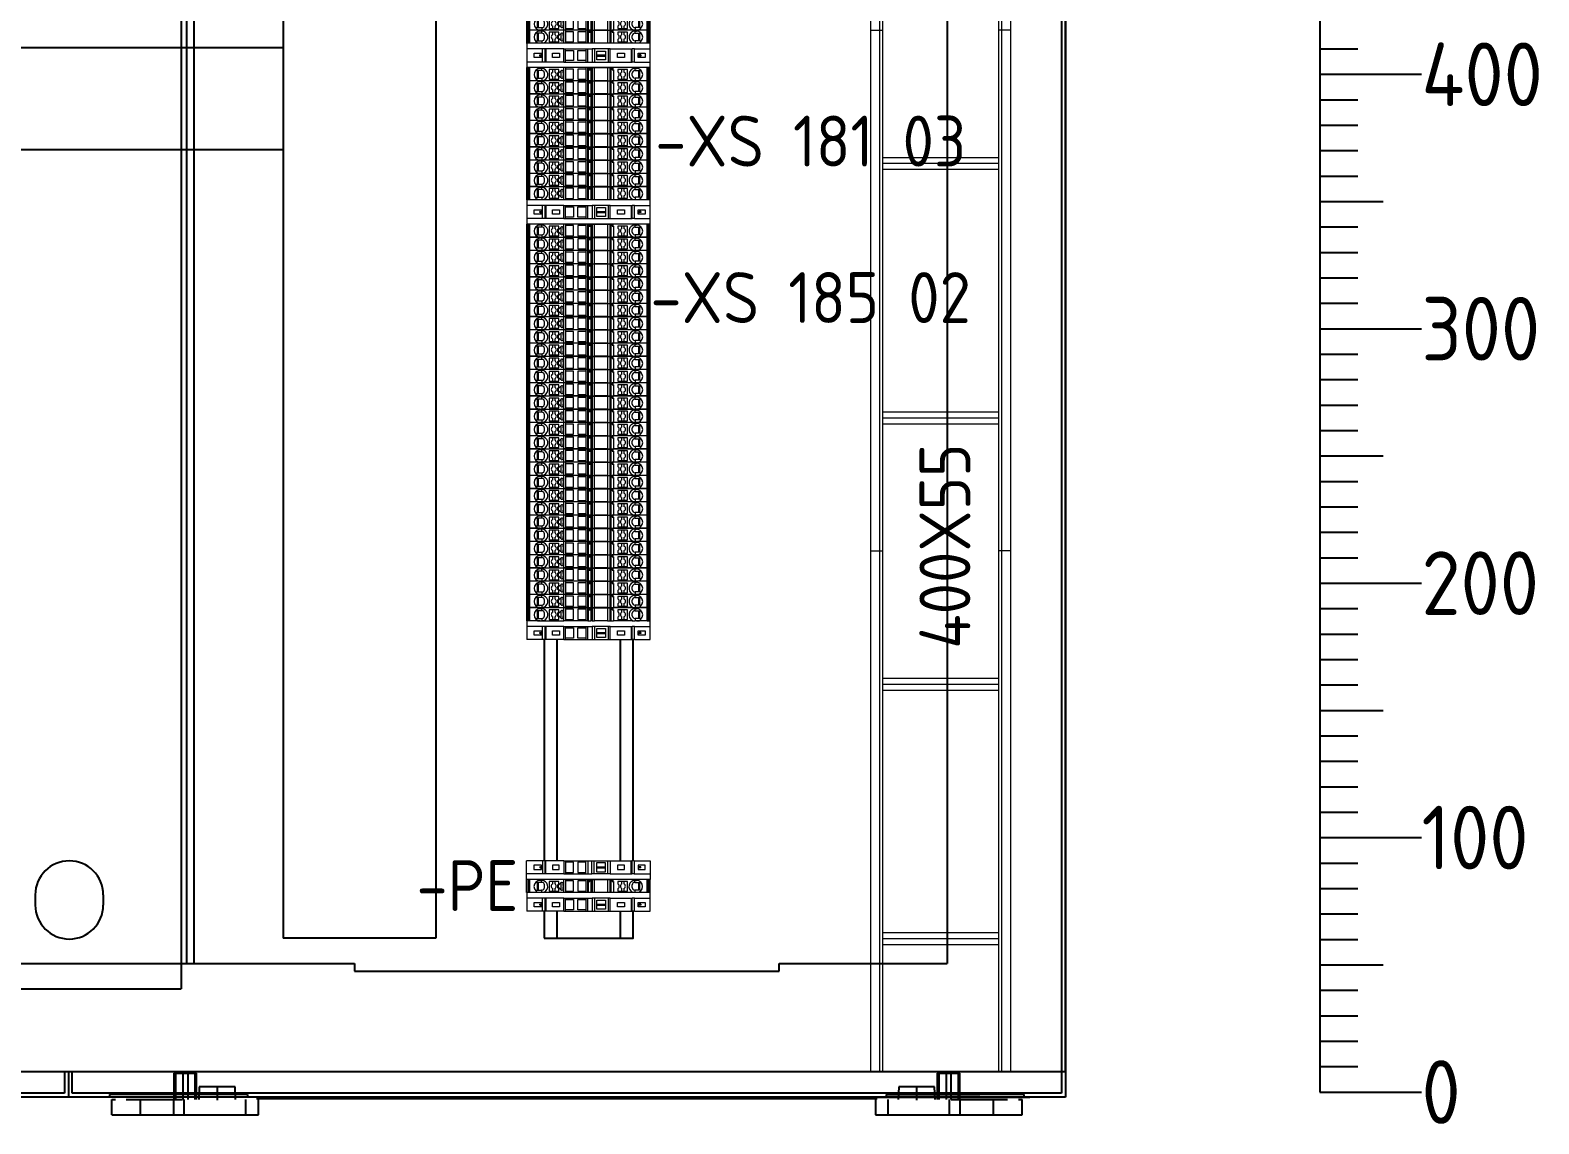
# Model space of a CAD drawing. Header units: millimetres. Extents: x 37984 to 70752, y 14140 to 37584.
# Drawn here: x 45821 to 46414, y 26756 to 27186 of the extents above; entities that cross this region are included whole.
import ezdxf
from ezdxf.enums import TextEntityAlignment as Align

# ---------------------------------------------------------------- set-up
doc = ezdxf.new("R2010")
doc.units = ezdxf.units.MM
doc.set_wipeout_variables(frame=1)
doc.layers.add('! NO PLOT !', color=7, linetype='Continuous', true_color=0xff75dd, plot=False)
doc.layers.add('000-PI-Oprema', color=30, linetype='Continuous', lineweight=5)
doc.layers.add('SI-ORMAR-Oprema', color=30, linetype='Continuous', lineweight=5)
for name, color, linetype in [('000-PI-ORMAR', 2, 'Continuous'), ('000-PI_TEXT', 7, 'Continuous'), ('002-PI-Kabelska kanalica', 150, 'Continuous'), ('004-PI-DIN Šina', 3, 'Continuous')]:
    doc.layers.add(name, color=color, linetype=linetype)
doc.styles.add('PI0', font='isocpeur.ttf', dxfattribs={"width": 0.9})

# ---------------------------------------------------------------- blocks, each defined once
blk = doc.blocks.new('*U1077')
at = {"layer": '002-PI-Kabelska kanalica'}
for p, q in [((-20, 1510), (40, 1510)), ((-20, -100), (-20, 1510)), ((40, -100), (40, 1510))]:
    blk.add_line(p, q, dxfattribs=at)
blk = doc.blocks.new('*U1076')
at = {"layer": '004-PI-DIN Šina'}
blk.add_lwpolyline([(1610, -17.5), (1610, 17.5), (0, 17.5), (0, -17.5)], close=True, dxfattribs=at)
for points in [[(0, 12.5), (1610, 12.5)], [(0, -12.5), (1610, -12.5)]]:
    blk.add_lwpolyline(points, dxfattribs=at)
blk = doc.blocks.new('*U744')
at = {"layer": '002-PI-Kabelska kanalica'}
for p, q in [((-20, 470), (20, 470)), ((-20, -100), (-20, 470)), ((20, -100), (20, 470)), ((-20, -100), (20, -100))]:
    blk.add_line(p, q, dxfattribs=at)
blk = doc.blocks.new('*U748')
at = {"layer": '000-PI-Oprema', "ltscale": 0.25}
for p, q in [((-5, 313.2), (-5, 517.87)), ((-1.5, 313.2), (-1.5, 517.87)), ((-0.33, 313.2), (-0.33, 517.87)), ((45.33, 313.2), (45.33, 517.87)), ((46.5, 313.2), (46.5, 517.87)), ((50, 313.2), (50, 517.87)), ((-5, 313.2), (-0.33, 313.2)), ((-5, 313.2), (-0.33, 313.2)), ((-5, 108.53), (-5, 313.2)), ((-1.5, 313.2), (-1.5, 313.2)), ((-1.5, 108.53), (-1.5, 313.2)), ((-0.33, 108.53), (-0.33, 313.2)), ((50, 313.2), (45.33, 313.2)), ((50, 313.2), (45.33, 313.2)), ((45.33, 108.53), (45.33, 313.2)), ((46.5, 108.53), (46.5, 313.2)), ((50, 108.53), (50, 313.2)), ((-0.33, 263.2), (45.33, 263.2)), ((-0.33, 260.87), (45.33, 260.87)), ((-0.33, 163.2), (45.33, 163.2)), ((-0.33, 160.87), (45.33, 160.87)), ((-5, 108.53), (-0.33, 108.53)), ((-5, 108.53), (-0.33, 108.53)), ((-5, -96.14), (-5, 108.53)), ((-1.5, 108.53), (-1.5, 108.53)), ((-1.5, -96.14), (-1.5, 108.53)), ((-0.33, -96.14), (-0.33, 108.53)), ((50, 108.53), (45.33, 108.53)), ((50, 108.53), (45.33, 108.53)), ((45.33, -96.14), (45.33, 108.53)), ((46.5, -96.14), (46.5, 108.53)), ((50, -96.14), (50, 108.53)), ((-0.33, 58.53), (45.33, 58.53)), ((-0.33, 56.2), (45.33, 56.2)), ((-0.33, -41.47), (45.33, -41.47)), ((-0.33, -43.8), (45.33, -43.8)), ((-5, -96.14), (-0.33, -96.14)), ((-1.5, -96.14), (-1.5, -96.14)), ((50, -96.14), (45.33, -96.14))]:
    blk.add_line(p, q, dxfattribs=at)
for points in [[(-0.33, 258.53), (45.33, 258.53)], [(-0.33, 158.53), (45.33, 158.53)], [(-0.33, 53.86), (45.33, 53.86)], [(-0.33, -46.14), (45.33, -46.14)]]:
    blk.add_lwpolyline(points, dxfattribs=at)
blk = doc.blocks.new('spojnica')
at = {"layer": '! NO PLOT !', "transparency": 33554687}
for p, q in [((44856.49, 28811.5), (44856.49, 26919.4)), ((44861.49, 28809.4), (44861.49, 26919.4)), ((44799.13, 26946.4), (44799.13, 26942.4)), ((44825.86, 26946.4), (44825.86, 26942.4))]:
    blk.add_line(p, q, dxfattribs=at)
for centre, start, end in [((44812.49, 26946.4), 0, 180), ((44812.49, 26942.4), 180, 0)]:
    blk.add_arc(centre, 13.36, start, end, dxfattribs=at)
at = {"layer": '000-PI-ORMAR', "transparency": 33554687}
for p, q in [((44763.49, 26919.4), (44861.49, 26919.4)), ((44856.49, 26919.4), (44856.49, 26909.4)), ((44768.49, 26909.4), (44856.49, 26909.4))]:
    blk.add_line(p, q, dxfattribs=at)
at = {"layer": '000-PI-ORMAR', "ltscale": 0.25, "transparency": 33554687}
blk.add_line((44861.98, 26919.4), (44861.98, 26919.4), dxfattribs=at)
blk = doc.blocks.new('montažnaa')
at = {"layer": '! NO PLOT !'}
blk.add_line((46568.64, 28809.4), (46568.64, 26919.4), dxfattribs=at)
at = {"layer": '000-PI-ORMAR'}
for p in [(46867.64, 28809.4), (46864.64, 26919.4)]:
    blk.add_line(p, (46867.64, 26919.4), dxfattribs=at)
at = {"layer": '000-PI-ORMAR', "ltscale": 0.25}
for p, q in [((46568.64, 26919.4), (46634.64, 26919.4)), ((46571.64, 26919.4), (46571.64, 26919.4)), ((46634.64, 26919.4), (46634.64, 26916.4)), ((46801.64, 26916.4), (46801.64, 26919.4)), ((46801.64, 26919.4), (46864.64, 26919.4)), ((46864.64, 26919.4), (46864.64, 26919.4)), ((46634.64, 26916.4), (46801.64, 26916.4))]:
    blk.add_line(p, q, dxfattribs=at)
blk = doc.blocks.new('*U457')
blk.add_wipeout([(47227.3, 37326.63), (47227.3, 37321.48), (47275.9, 37321.48), (47275.9, 37326.63)])
at = {"layer": '000-PI-Oprema'}
for p, q in [((47227.3, 37321.48), (47227.3, 37326.63)), ((47227.85, 37326.63), (47227.3, 37326.63)), ((47228.39, 37326.63), (47227.85, 37326.63)), ((47227.85, 37321.48), (47227.85, 37326.63)), ((47228.39, 37321.48), (47228.39, 37326.63)), ((47228.56, 37326.63), (47228.39, 37326.63)), ((47228.56, 37321.48), (47228.56, 37326.63)), ((47241.88, 37326.63), (47228.56, 37326.63)), ((47231, 37325.48), (47230.9, 37325.58)), ((47230.9, 37322.19), (47231.2, 37322.48)), ((47231.45, 37325.48), (47231, 37325.48)), ((47231.2, 37322.48), (47231.45, 37322.48)), ((47231.45, 37325.48), (47231.45, 37322.48)), ((47231.6, 37325.48), (47231.45, 37325.48)), ((47231.45, 37322.48), (47231.6, 37322.48)), ((47231.6, 37322.48), (47231.6, 37325.48)), ((47231.85, 37325.48), (47231.6, 37325.48)), ((47231.6, 37322.48), (47231.85, 37322.48)), ((47231.6, 37321.7), (47231.6, 37321.48)), ((47231.85, 37325.48), (47231.85, 37322.48)), ((47233.2, 37325.48), (47231.85, 37325.48)), ((47231.85, 37322.48), (47233.2, 37322.48)), ((47233.2, 37326.28), (47232.6, 37326.28)), ((47233.2, 37325.48), (47233.2, 37326.28)), ((47233.3, 37325.48), (47233.2, 37325.48)), ((47233.3, 37322.48), (47233.2, 37322.48)), ((47233.2, 37322.48), (47233.2, 37321.48)), ((47234.2, 37321.48), (47234.2, 37321.7)), ((47237.55, 37325.88), (47236.15, 37325.88)), ((47236.15, 37325.88), (47236.15, 37322.08)), ((47236.15, 37322.08), (47237.55, 37322.08)), ((47238.35, 37325.88), (47237.55, 37325.88)), ((47237.55, 37324.9), (47237.55, 37325.88)), ((47237.55, 37322.08), (47237.55, 37323.07)), ((47237.55, 37322.08), (47238.35, 37322.08)), ((47239.95, 37325.88), (47238.35, 37325.88)), ((47238.35, 37325.88), (47238.35, 37324.9)), ((47238.35, 37323.07), (47238.35, 37322.08)), ((47238.35, 37322.08), (47239.95, 37322.08)), ((47239.55, 37324.58), (47239.95, 37324.98)), ((47239.55, 37323.38), (47239.55, 37324.58)), ((47239.95, 37322.98), (47239.55, 37323.38)), ((47239.95, 37324.98), (47239.95, 37325.88)), ((47239.95, 37322.08), (47239.95, 37322.98)), ((47240.78, 37325.37), (47240.78, 37322.6)), ((47241.88, 37321.48), (47241.88, 37326.63)), ((47242.6, 37326.63), (47241.88, 37326.63)), ((47242.6, 37326.63), (47242.6, 37326.06)), ((47250.6, 37326.63), (47242.6, 37326.63)), ((47242.6, 37326.06), (47242.6, 37322.06)), ((47245.75, 37326.06), (47242.6, 37326.06)), ((47242.6, 37322.06), (47245.75, 37322.06)), ((47242.6, 37322.06), (47242.6, 37321.48)), ((47245.75, 37322.06), (47245.75, 37326.06)), ((47247.45, 37326.06), (47247.45, 37322.06)), ((47250.6, 37326.06), (47247.45, 37326.06)), ((47247.45, 37322.06), (47250.6, 37322.06)), ((47250.6, 37326.63), (47250.6, 37326.06)), ((47251.32, 37326.63), (47250.6, 37326.63)), ((47250.6, 37326.06), (47250.6, 37322.06)), ((47250.6, 37322.06), (47250.6, 37321.48)), ((47251.32, 37326.63), (47251.75, 37326.63)), ((47251.32, 37321.48), (47251.32, 37326.63)), ((47251.65, 37321.48), (47251.65, 37325.83)), ((47251.65, 37325.83), (47251.75, 37325.83)), ((47251.75, 37325.83), (47251.75, 37326.63)), ((47252.21, 37326.63), (47251.75, 37326.63)), ((47251.75, 37325.83), (47252.21, 37325.83)), ((47252.21, 37326.63), (47252.56, 37326.63)), ((47252.21, 37325.83), (47252.21, 37326.63)), ((47253.07, 37326.63), (47252.56, 37326.63)), ((47252.56, 37326.63), (47252.56, 37321.48)), ((47253.07, 37326.63), (47253.07, 37321.48)), ((47253.07, 37326.63), (47253.98, 37326.63)), ((47253.98, 37321.48), (47253.98, 37326.63)), ((47253.98, 37326.63), (47259.12, 37326.63)), ((47259.12, 37326.63), (47259.12, 37321.48)), ((47259.12, 37326.63), (47260.03, 37326.63)), ((47260.03, 37326.63), (47260.03, 37321.48)), ((47260.03, 37326.63), (47260.54, 37326.63)), ((47260.54, 37321.48), (47260.54, 37326.63)), ((47260.54, 37326.63), (47260.89, 37326.63)), ((47260.89, 37325.83), (47260.89, 37326.63)), ((47261.35, 37326.63), (47260.89, 37326.63)), ((47260.89, 37325.83), (47261.35, 37325.83)), ((47261.35, 37325.83), (47261.35, 37326.63)), ((47274.65, 37326.63), (47261.35, 37326.63)), ((47261.35, 37325.83), (47261.45, 37325.83)), ((47261.45, 37325.83), (47261.45, 37321.48)), ((47264.75, 37325.88), (47263.15, 37325.88)), ((47263.15, 37325.88), (47263.15, 37324.98)), ((47263.15, 37324.98), (47263.55, 37324.58)), ((47263.55, 37323.38), (47263.15, 37322.98)), ((47263.15, 37322.98), (47263.15, 37322.08)), ((47263.15, 37322.08), (47264.75, 37322.08)), ((47263.55, 37324.58), (47263.55, 37323.38)), ((47264.75, 37324.9), (47264.75, 37325.88)), ((47265.55, 37325.88), (47264.75, 37325.88)), ((47264.75, 37322.08), (47264.75, 37323.07)), ((47264.75, 37322.08), (47265.55, 37322.08)), ((47265.55, 37325.88), (47265.55, 37324.9)), ((47266.95, 37325.88), (47265.55, 37325.88)), ((47265.55, 37323.07), (47265.55, 37322.08)), ((47265.55, 37322.08), (47266.95, 37322.08)), ((47266.95, 37322.08), (47266.95, 37325.88)), ((47268.8, 37323.48), (47268.8, 37324.48)), ((47268.9, 37321.48), (47268.9, 37321.7)), ((47269.8, 37325.48), (47269.9, 37325.48)), ((47269.8, 37322.48), (47269.9, 37322.48)), ((47269.9, 37326.28), (47270.5, 37326.28)), ((47269.9, 37325.48), (47269.9, 37326.28)), ((47269.9, 37325.48), (47271.25, 37325.48)), ((47271.25, 37322.48), (47269.9, 37322.48)), ((47269.9, 37322.48), (47269.9, 37321.48)), ((47271.25, 37325.48), (47271.25, 37322.48)), ((47271.25, 37325.48), (47271.5, 37325.48)), ((47271.5, 37322.48), (47271.25, 37322.48)), ((47271.5, 37322.48), (47271.5, 37325.48)), ((47271.5, 37325.48), (47271.65, 37325.48)), ((47271.65, 37322.48), (47271.5, 37322.48)), ((47271.5, 37321.7), (47271.5, 37321.48)), ((47271.65, 37325.48), (47271.65, 37322.48)), ((47271.65, 37325.48), (47272.1, 37325.48)), ((47271.9, 37322.48), (47271.65, 37322.48)), ((47272.2, 37322.19), (47271.9, 37322.48)), ((47272.1, 37325.48), (47272.2, 37325.58)), ((47274.65, 37321.48), (47274.65, 37326.63)), ((47274.65, 37326.63), (47274.82, 37326.63)), ((47274.82, 37321.48), (47274.82, 37326.63)), ((47274.82, 37326.63), (47275.35, 37326.63)), ((47275.35, 37321.48), (47275.35, 37326.63)), ((47275.35, 37326.63), (47275.9, 37326.63)), ((47275.9, 37321.48), (47275.9, 37326.63)), ((47227.85, 37321.48), (47227.3, 37321.48)), ((47228.39, 37321.48), (47227.85, 37321.48)), ((47228.56, 37321.48), (47228.39, 37321.48)), ((47231.6, 37321.48), (47228.56, 37321.48)), ((47232.6, 37321.48), (47231.6, 37321.48)), ((47232.6, 37321.48), (47233.2, 37321.48)), ((47234.2, 37321.48), (47233.2, 37321.48)), ((47234.2, 37321.48), (47241.88, 37321.48)), ((47242.6, 37321.48), (47241.88, 37321.48)), ((47250.6, 37321.48), (47242.6, 37321.48)), ((47251.32, 37321.48), (47250.6, 37321.48)), ((47251.32, 37321.48), (47251.65, 37321.48)), ((47251.65, 37321.48), (47252.56, 37321.48)), ((47253.07, 37321.48), (47252.56, 37321.48)), ((47253.07, 37321.48), (47253.98, 37321.48)), ((47259.12, 37321.48), (47253.98, 37321.48)), ((47259.12, 37321.48), (47260.03, 37321.48)), ((47260.03, 37321.48), (47260.54, 37321.48)), ((47260.54, 37321.48), (47261.45, 37321.48)), ((47268.9, 37321.48), (47261.45, 37321.48)), ((47268.9, 37321.48), (47269.9, 37321.48)), ((47270.5, 37321.48), (47269.9, 37321.48)), ((47271.5, 37321.48), (47270.5, 37321.48)), ((47274.65, 37321.48), (47271.5, 37321.48)), ((47274.65, 37321.48), (47274.82, 37321.48)), ((47274.82, 37321.48), (47275.35, 37321.48)), ((47275.35, 37321.48), (47275.9, 37321.48))]:
    blk.add_line(p, q, dxfattribs=at)
for centre, radius, start, end in [((47232.6, 37323.88), 2.4, 135, 225), ((47232.6, 37323.88), 2.4, 90, 135), ((47232.6, 37323.88), 2.4, 225, 245.37568), ((47232.6, 37323.88), 2.4, 245.37568, 270), ((47233.2, 37323.88), 2.4, 294.62432, 90), ((47233.2, 37323.88), 2.4, 270, 294.62432), ((47233.3, 37324.48), 1, 0, 90), ((47233.3, 37323.48), 1, 270, 360), ((47237.95, 37323.98), 1, 113.57818, 246.42182), ((47237.95, 37323.98), 1, 293.57818, 66.42182), ((47241.15, 37325.03), 0.5, 5.44059, 134.99975), ((47241.15, 37322.93), 0.5, 225, 354.55967), ((47265.15, 37323.98), 1, 113.57818, 246.42182), ((47265.15, 37323.98), 1, 293.57818, 66.42182), ((47269.9, 37323.88), 2.4, 90, 245.37568), ((47269.8, 37324.48), 1, 90, 180), ((47269.8, 37323.48), 1, 180, 270), ((47269.9, 37323.88), 2.4, 245.37568, 270), ((47270.5, 37323.88), 2.4, 45, 90), ((47270.5, 37323.88), 2.4, 270, 294.62432), ((47270.5, 37323.88), 2.4, 294.62432, 315), ((47270.5, 37323.88), 2.4, 315, 45)]:
    blk.add_arc(centre, radius, start, end, dxfattribs=at)
for points in [[(47234.3, 37323.48), (47234.3, 37323.61), (47234.3, 37323.74), (47234.3, 37323.87), (47234.3, 37324.01), (47234.3, 37324.14), (47234.3, 37324.26), (47234.3, 37324.38), (47234.3, 37324.48)], [(47240.78, 37325.37), (47240.55, 37325.14), (47240.32, 37324.91), (47240.09, 37324.68), (47239.85, 37324.44)], [(47239.85, 37323.53), (47239.85, 37323.76), (47239.85, 37323.98), (47239.85, 37324.21), (47239.85, 37324.44)], [(47240.78, 37322.6), (47240.55, 37322.83), (47240.32, 37323.05), (47240.09, 37323.29), (47239.85, 37323.53)], [(47240.8, 37325.39), (47240.79, 37325.38), (47240.78, 37325.37)], [(47240.8, 37322.58), (47240.79, 37322.59), (47240.78, 37322.6)], [(47241.75, 37323.98), (47241.73, 37324.26), (47241.7, 37324.53), (47241.67, 37324.81), (47241.65, 37325.08)], [(47241.65, 37322.89), (47241.67, 37323.16), (47241.7, 37323.44), (47241.73, 37323.71), (47241.75, 37323.98)]]:
    blk.add_spline(points, degree=3, dxfattribs=at)
blk = doc.blocks.new('*U1068')
at = {"layer": '000-PI-Oprema'}
blk.add_blockref('*U457', (-47251.6, -37324.06), dxfattribs=at)
blk = doc.blocks.new('*U1069')
at = {"layer": '000-PI-Oprema', "color": 0, "linetype": 'ByBlock', "lineweight": -2, "transparency": 16777216}
blk.add_blockref('*U1068', (0, 0), dxfattribs=at)
blk.add_blockref('*U1068', (0, -5.2), dxfattribs=at)
blk.add_blockref('*U1068', (0, -10.4), dxfattribs=at)
blk.add_blockref('*U1068', (0, -15.6), dxfattribs=at)
blk.add_blockref('*U1068', (0, -20.8), dxfattribs=at)
blk.add_blockref('*U1068', (0, -26), dxfattribs=at)
blk.add_blockref('*U1068', (0, -31.2), dxfattribs=at)
blk = doc.blocks.new('*U1070')
at = {"layer": '000-PI-Oprema'}
blk.add_blockref('*U457', (-47251.6, -37324.06), dxfattribs=at)
blk = doc.blocks.new('*U1071')
at = {"layer": '000-PI-Oprema', "color": 0, "linetype": 'ByBlock', "lineweight": -2, "transparency": 16777216}
blk.add_blockref('*U1070', (0, 0), dxfattribs=at)
blk.add_blockref('*U1070', (0, -5.2), dxfattribs=at)
blk.add_blockref('*U1070', (0, -10.4), dxfattribs=at)
blk.add_blockref('*U1070', (0, -15.6), dxfattribs=at)
blk.add_blockref('*U1070', (0, -20.8), dxfattribs=at)
blk.add_blockref('*U1070', (0, -26), dxfattribs=at)
blk.add_blockref('*U1070', (0, -31.2), dxfattribs=at)
blk.add_blockref('*U1070', (0, -36.4), dxfattribs=at)
blk.add_blockref('*U1070', (0, -41.6), dxfattribs=at)
blk.add_blockref('*U1070', (0, -46.8), dxfattribs=at)
blk = doc.blocks.new('*U403')
blk.add_wipeout([(-24.3, 2.2), (24.3, 2.2), (24.3, -7.35), (-24.3, -7.35)])
at = {"layer": 'SI-ORMAR-Oprema'}
for p, q in [((-24.3, 2.2), (-24.3, -7.35)), ((24.3, 2.2), (-24.3, 2.2)), ((-18.03, 0), (-24.3, 0)), ((24.3, -7.35), (24.3, 2.2)), ((-18.03, -5.15), (-24.3, -5.15)), ((-21.4, -3.42), (-21.4, -1.72)), ((-21.4, -1.72), (-18.5, -1.72)), ((-18.5, -3.42), (-21.4, -3.42)), ((-19.01, -2.38), (-19.15, -2.38)), ((-19.15, -2.78), (-19.15, -2.38)), ((-19.01, -2.78), (-19.15, -2.78)), ((-19.01, -2.38), (-19.01, -2.78)), ((-19.01, -2.38), (-18.5, -2.38)), ((-19.01, -2.78), (-18.5, -2.78)), ((-18.5, -1.72), (-18.5, -2.38)), ((-18.5, -2.38), (-18.5, -2.78)), ((-18.5, -2.78), (-18.5, -3.42)), ((-18.03, -5.15), (-18.03, 0)), ((-17.1, 0), (-18.03, 0)), ((-17.1, -5.15), (-18.03, -5.15)), ((-17.1, -5.15), (-17.1, 0)), ((-17, 0), (-17.1, 0)), ((-17, -5.15), (-17.1, -5.15)), ((-17, 0), (-17, -5.15)), ((-16.74, 0), (-17, 0)), ((-16.74, -5.15), (-17, -5.15)), ((-16.74, 0), (-16.74, -5.15)), ((-9.72, 0), (-16.74, 0)), ((-9.72, -5.15), (-16.74, -5.15)), ((-14.15, -1.72), (-11.45, -1.72)), ((-14.15, -3.42), (-14.15, -1.72)), ((-11.45, -3.42), (-14.15, -3.42)), ((-11.45, -1.72), (-11.45, -3.42)), ((-9.72, 0), (-9, 0)), ((-9.72, -5.15), (-9.72, 0)), ((-9.72, -5.15), (-9, -5.15)), ((-9, -0.57), (-9, 0)), ((-9, 0), (-1, 0)), ((-9, -4.57), (-9, -0.57)), ((-9, -0.57), (-5.85, -0.57)), ((-5.85, -4.57), (-9, -4.57)), ((-9, -5.15), (-9, -4.57)), ((-9, -5.15), (-1, -5.15)), ((-5.85, -0.57), (-5.85, -4.57)), ((-4.15, -0.57), (-1, -0.57)), ((-4.15, -4.57), (-4.15, -0.57)), ((-1, -4.57), (-4.15, -4.57)), ((-1, 0), (-1, -0.57)), ((-1, 0), (-0.28, 0)), ((-1, -0.57), (-1, -4.57)), ((-1, -4.57), (-1, -5.15)), ((-1, -5.15), (-0.28, -5.15)), ((-0.28, 0), (1.39, 0)), ((-0.28, -5.15), (-0.28, 0)), ((-0.28, -5.15), (1.39, -5.15)), ((2.32, 0), (1.39, 0)), ((1.39, 0), (1.39, -5.15)), ((1.39, -5.15), (2.32, -5.15)), ((7.69, 0), (2.32, 0)), ((2.32, 0), (2.32, -5.15)), ((2.32, -5.15), (7.69, -5.15)), ((3.22, -0.82), (6.67, -0.82)), ((3.22, -2.38), (3.22, -0.82)), ((3.22, -2.38), (6.67, -2.38)), ((3.22, -2.78), (3.22, -2.38)), ((3.22, -2.78), (6.67, -2.78)), ((3.22, -4.32), (3.22, -2.78)), ((6.67, -4.32), (3.22, -4.32)), ((6.67, -0.82), (6.67, -2.38)), ((6.67, -2.38), (6.67, -2.78)), ((6.67, -2.78), (6.67, -4.32)), ((7.69, 0), (7.69, -5.15)), ((8.51, 0), (7.69, 0)), ((7.69, -5.15), (8.51, -5.15)), ((8.51, -5.15), (8.51, 0)), ((8.51, 0), (16.74, 0)), ((8.51, -5.15), (16.74, -5.15)), ((11.45, -1.72), (14.15, -1.72)), ((11.45, -3.42), (11.45, -1.72)), ((14.15, -3.42), (11.45, -3.42)), ((14.15, -1.72), (14.15, -3.42)), ((16.74, 0), (16.74, -5.15)), ((16.74, 0), (17, 0)), ((16.74, -5.15), (17, -5.15)), ((17, -5.15), (17, 0)), ((17, 0), (17.1, 0)), ((17, -5.15), (17.1, -5.15)), ((18.03, 0), (17.1, 0)), ((17.1, -5.15), (17.1, 0)), ((18.03, -5.15), (17.1, -5.15)), ((18.03, 0), (24.3, 0)), ((18.03, -5.15), (18.03, 0)), ((18.03, -5.15), (24.3, -5.15)), ((19.55, -2.38), (19.55, -1.72)), ((19.55, -1.72), (22.25, -1.72)), ((19.55, -2.78), (19.55, -2.38)), ((19.55, -2.38), (19.89, -2.38)), ((19.55, -2.78), (19.89, -2.78)), ((19.55, -3.42), (19.55, -2.78)), ((22.25, -3.42), (19.55, -3.42)), ((19.89, -2.38), (19.89, -2.78)), ((20.59, -2.38), (19.89, -2.38)), ((20.59, -2.78), (19.89, -2.78)), ((20.59, -2.38), (20.59, -2.78)), ((22.25, -1.72), (22.25, -3.42)), ((24.3, -7.35), (-24.3, -7.35))]:
    blk.add_line(p, q, dxfattribs=at)
blk = doc.blocks.new('*U404')
blk.add_wipeout([(-24.3, 0), (24.3, 0), (24.3, -7.35), (-24.3, -7.35)])
at = {"layer": 'SI-ORMAR-Oprema'}
for p, q in [((24.3, 0), (-24.3, 0)), ((24.3, -7.35), (24.3, 0)), ((-24.3, 0), (-24.3, -7.35)), ((-18.03, -2.2), (-24.3, -2.2)), ((-21.4, -5.62), (-21.4, -3.92)), ((-21.4, -3.92), (-18.5, -3.92)), ((-18.5, -5.62), (-21.4, -5.62)), ((-19.01, -4.58), (-19.15, -4.58)), ((-19.15, -4.98), (-19.15, -4.58)), ((-19.01, -4.98), (-19.15, -4.98)), ((-19.01, -4.58), (-19.01, -4.98)), ((-19.01, -4.58), (-18.5, -4.58)), ((-19.01, -4.98), (-18.5, -4.98)), ((-18.5, -3.92), (-18.5, -4.58)), ((-18.5, -4.58), (-18.5, -4.98)), ((-18.5, -4.98), (-18.5, -5.62)), ((-18.03, -7.35), (-18.03, -2.2)), ((-17.1, -2.2), (-18.03, -2.2)), ((-17.1, -7.35), (-17.1, -2.2)), ((-17, -2.2), (-17.1, -2.2)), ((-17, -2.2), (-17, -7.35)), ((-16.74, -2.2), (-17, -2.2)), ((-16.74, -2.2), (-16.74, -7.35)), ((-9.72, -2.2), (-16.74, -2.2)), ((-14.15, -3.92), (-11.45, -3.92)), ((-14.15, -5.62), (-14.15, -3.92)), ((-11.45, -5.62), (-14.15, -5.62)), ((-11.45, -3.92), (-11.45, -5.62)), ((-9.72, -2.2), (-9, -2.2)), ((-9.72, -7.35), (-9.72, -2.2)), ((-9, -2.77), (-9, -2.2)), ((-9, -2.2), (-1, -2.2)), ((-9, -6.77), (-9, -2.77)), ((-9, -2.77), (-5.85, -2.77)), ((-5.85, -2.77), (-5.85, -6.77)), ((-4.15, -2.77), (-1, -2.77)), ((-4.15, -6.77), (-4.15, -2.77)), ((-1, -2.2), (-1, -2.77)), ((-1, -2.2), (-0.28, -2.2)), ((-1, -2.77), (-1, -6.77)), ((-0.28, -2.2), (1.39, -2.2)), ((-0.28, -7.35), (-0.28, -2.2)), ((2.32, -2.2), (1.39, -2.2)), ((1.39, -2.2), (1.39, -7.35)), ((7.69, -2.2), (2.32, -2.2)), ((2.32, -2.2), (2.32, -7.35)), ((3.22, -3.02), (6.67, -3.02)), ((3.22, -4.58), (3.22, -3.02)), ((3.22, -4.58), (6.67, -4.58)), ((3.22, -4.98), (3.22, -4.58)), ((3.22, -4.98), (6.67, -4.98)), ((3.22, -6.52), (3.22, -4.98)), ((6.67, -3.02), (6.67, -4.58)), ((6.67, -4.58), (6.67, -4.98)), ((6.67, -4.98), (6.67, -6.52)), ((7.69, -2.2), (7.69, -7.35)), ((8.51, -2.2), (7.69, -2.2)), ((8.51, -7.35), (8.51, -2.2)), ((8.51, -2.2), (16.74, -2.2)), ((11.45, -3.92), (14.15, -3.92)), ((11.45, -5.62), (11.45, -3.92)), ((14.15, -5.62), (11.45, -5.62)), ((14.15, -3.92), (14.15, -5.62)), ((16.74, -2.2), (16.74, -7.35)), ((16.74, -2.2), (17, -2.2)), ((17, -7.35), (17, -2.2)), ((17, -2.2), (17.1, -2.2)), ((18.03, -2.2), (17.1, -2.2)), ((17.1, -7.35), (17.1, -2.2)), ((18.03, -2.2), (24.3, -2.2)), ((18.03, -7.35), (18.03, -2.2)), ((19.55, -4.58), (19.55, -3.92)), ((19.55, -3.92), (22.25, -3.92)), ((19.55, -4.98), (19.55, -4.58)), ((19.55, -4.58), (19.89, -4.58)), ((19.55, -4.98), (19.89, -4.98)), ((19.55, -5.62), (19.55, -4.98)), ((22.25, -5.62), (19.55, -5.62)), ((19.89, -4.58), (19.89, -4.98)), ((20.59, -4.58), (19.89, -4.58)), ((20.59, -4.98), (19.89, -4.98)), ((20.59, -4.58), (20.59, -4.98)), ((22.25, -3.92), (22.25, -5.62)), ((-18.03, -7.35), (-24.3, -7.35)), ((-17.1, -7.35), (-18.03, -7.35)), ((-17, -7.35), (-17.1, -7.35)), ((-16.74, -7.35), (-17, -7.35)), ((-9.72, -7.35), (-16.74, -7.35)), ((-9.72, -7.35), (-9, -7.35)), ((-5.85, -6.77), (-9, -6.77)), ((-9, -7.35), (-9, -6.77)), ((-9, -7.35), (-1, -7.35)), ((-1, -6.77), (-4.15, -6.77)), ((-1, -6.77), (-1, -7.35)), ((-1, -7.35), (-0.28, -7.35)), ((-0.28, -7.35), (1.39, -7.35)), ((1.39, -7.35), (2.32, -7.35)), ((2.32, -7.35), (7.69, -7.35)), ((6.67, -6.52), (3.22, -6.52)), ((7.69, -7.35), (8.51, -7.35)), ((8.51, -7.35), (16.74, -7.35)), ((16.74, -7.35), (17, -7.35)), ((17, -7.35), (17.1, -7.35)), ((18.03, -7.35), (17.1, -7.35)), ((18.03, -7.35), (24.3, -7.35))]:
    blk.add_line(p, q, dxfattribs=at)
blk = doc.blocks.new('*U1075')
at = {"layer": '000-PI-Oprema'}
blk.add_blockref('*U457', (-47251.6, -37324.06), dxfattribs=at)
blk = doc.blocks.new('*U1074')
at = {"layer": '000-PI-Oprema', "color": 0, "linetype": 'ByBlock', "lineweight": -2, "transparency": 16777216}
blk.add_blockref('*U1075', (0, 0), dxfattribs=at)
blk.add_blockref('*U1075', (0, -5.2), dxfattribs=at)
blk.add_blockref('*U1075', (0, -10.4), dxfattribs=at)
blk.add_blockref('*U1075', (0, -15.6), dxfattribs=at)
blk.add_blockref('*U1075', (0, -20.8), dxfattribs=at)
blk.add_blockref('*U1075', (0, -26), dxfattribs=at)
blk.add_blockref('*U1075', (0, -31.2), dxfattribs=at)
blk.add_blockref('*U1075', (0, -36.4), dxfattribs=at)
blk.add_blockref('*U1075', (0, -41.6), dxfattribs=at)
blk.add_blockref('*U1075', (0, -46.8), dxfattribs=at)
blk.add_blockref('*U1075', (0, -52), dxfattribs=at)
blk.add_blockref('*U1075', (0, -57.2), dxfattribs=at)
blk.add_blockref('*U1075', (0, -62.4), dxfattribs=at)
blk.add_blockref('*U1075', (0, -67.6), dxfattribs=at)
blk.add_blockref('*U1075', (0, -72.8), dxfattribs=at)
blk.add_blockref('*U1075', (0, -78), dxfattribs=at)
blk.add_blockref('*U1075', (0, -83.2), dxfattribs=at)
blk.add_blockref('*U1075', (0, -88.4), dxfattribs=at)
blk.add_blockref('*U1075', (0, -93.6), dxfattribs=at)
blk.add_blockref('*U1075', (0, -98.8), dxfattribs=at)
blk.add_blockref('*U1075', (0, -104), dxfattribs=at)
blk.add_blockref('*U1075', (0, -109.2), dxfattribs=at)
blk.add_blockref('*U1075', (0, -114.4), dxfattribs=at)
blk.add_blockref('*U1075', (0, -119.6), dxfattribs=at)
blk.add_blockref('*U1075', (0, -124.8), dxfattribs=at)
blk.add_blockref('*U1075', (0, -130), dxfattribs=at)
blk.add_blockref('*U1075', (0, -135.2), dxfattribs=at)
blk.add_blockref('*U1075', (0, -140.4), dxfattribs=at)
blk.add_blockref('*U1075', (0, -145.6), dxfattribs=at)
blk.add_blockref('*U1075', (0, -150.8), dxfattribs=at)
blk = doc.blocks.new('skala_2300')
for p, q in [((0, 540), (0, 0)), ((0, 410), (15, 410)), ((0, 400), (40, 400)), ((0, 400), (40, 400)), ((0, 400), (40, 400)), ((0, 400), (40, 400)), ((0, 400), (40, 400)), ((0, 400), (40, 400)), ((0, 400), (40, 400)), ((0, 390), (15, 390)), ((0, 380), (15, 380)), ((0, 370), (15, 370)), ((0, 360), (15, 360)), ((0, 350), (25, 350)), ((0, 340), (15, 340)), ((0, 330), (15, 330)), ((0, 320), (15, 320)), ((0, 310), (15, 310)), ((0, 300), (40, 300)), ((0, 290), (15, 290)), ((0, 280), (15, 280)), ((0, 270), (15, 270)), ((0, 260), (15, 260)), ((0, 250), (25, 250)), ((0, 240), (15, 240)), ((0, 230), (15, 230)), ((0, 220), (15, 220)), ((0, 210), (15, 210)), ((0, 200), (40, 200)), ((0, 200), (40, 200)), ((0, 200), (40, 200)), ((0, 200), (40, 200)), ((0, 200), (40, 200)), ((0, 200), (40, 200)), ((0, 200), (40, 200)), ((0, 200), (40, 200)), ((0, 190), (15, 190)), ((0, 180), (15, 180)), ((0, 170), (15, 170)), ((0, 160), (15, 160)), ((0, 150), (25, 150)), ((0, 140), (15, 140)), ((0, 130), (15, 130)), ((0, 120), (15, 120)), ((0, 110), (15, 110)), ((0, 100), (40, 100)), ((0, 90), (15, 90)), ((0, 80), (15, 80)), ((0, 70), (15, 70)), ((0, 60), (15, 60)), ((0, 50), (25, 50)), ((0, 40), (15, 40)), ((0, 30), (15, 30)), ((0, 20), (15, 20)), ((0, 10), (15, 10)), ((0, 0), (40, 0))]:
    blk.add_line(p, q)
at = {"style": 'PI0', "width": 0.9}
for s, p in [('400', (40, 400)), ('300', (40, 300)), ('200', (40, 200)), ('100', (40, 100)), ('0', (40, 0))]:
    blk.add_text(s, height=25, dxfattribs=at).set_placement(p, align=Align.MIDDLE_LEFT)
blk = doc.blocks.new('*U1380')
at = {"layer": '000-PI-Oprema'}
blk.add_blockref('*U457', (-47251.6, -37324.06), dxfattribs=at)
blk = doc.blocks.new('*U1381')
at = {"layer": '000-PI-Oprema', "color": 0, "linetype": 'ByBlock', "lineweight": -2, "transparency": 16777216}
blk.add_blockref('*U1380', (0, 0), dxfattribs=at)
blk = doc.blocks.new('*U402')
blk.add_wipeout([(-24.3, -7.35), (24.3, -7.35), (24.3, 0), (-24.3, 0)])
at = {"layer": 'SI-ORMAR-Oprema'}
for p, q in [((-18.03, 0), (-24.3, 0)), ((-18.03, 0), (-18.03, -5.15)), ((-17.1, 0), (-18.03, 0)), ((-17.1, 0), (-17.1, -5.15)), ((-17, 0), (-17.1, 0)), ((-17, -5.15), (-17, 0)), ((-16.74, 0), (-17, 0)), ((-16.74, -5.15), (-16.74, 0)), ((-9.72, 0), (-16.74, 0)), ((-9.72, 0), (-9, 0)), ((-9.72, 0), (-9.72, -5.15)), ((-9, 0), (-9, -0.57)), ((-9, 0), (-1, 0)), ((-1, 0), (-0.28, 0)), ((-1, -0.57), (-1, 0)), ((-0.28, 0), (1.39, 0)), ((-0.28, 0), (-0.28, -5.15)), ((1.39, 0), (2.32, 0)), ((1.39, -5.15), (1.39, 0)), ((2.32, 0), (7.69, 0)), ((2.32, -5.15), (2.32, 0)), ((7.69, -5.15), (7.69, 0)), ((7.69, 0), (8.51, 0)), ((8.51, 0), (8.51, -5.15)), ((8.51, 0), (16.74, 0)), ((16.74, -5.15), (16.74, 0)), ((16.74, 0), (17, 0)), ((17, 0), (17, -5.15)), ((17, 0), (17.1, 0)), ((17.1, 0), (17.1, -5.15)), ((18.03, 0), (17.1, 0)), ((18.03, 0), (18.03, -5.15)), ((18.03, 0), (24.3, 0)), ((24.3, 0), (24.3, -7.35)), ((-24.3, -7.35), (-24.3, 0)), ((-18.03, -5.15), (-24.3, -5.15)), ((-21.4, -1.72), (-21.4, -3.42)), ((-18.5, -1.72), (-21.4, -1.72)), ((-21.4, -3.42), (-18.5, -3.42)), ((-19.01, -2.37), (-19.15, -2.37)), ((-19.15, -2.37), (-19.15, -2.77)), ((-19.01, -2.77), (-19.15, -2.77)), ((-19.01, -2.37), (-18.5, -2.37)), ((-19.01, -2.77), (-19.01, -2.37)), ((-19.01, -2.77), (-18.5, -2.77)), ((-18.5, -2.37), (-18.5, -1.72)), ((-18.5, -2.77), (-18.5, -2.37)), ((-18.5, -3.42), (-18.5, -2.77)), ((-17.1, -5.15), (-18.03, -5.15)), ((-17, -5.15), (-17.1, -5.15)), ((-16.74, -5.15), (-17, -5.15)), ((-9.72, -5.15), (-16.74, -5.15)), ((-14.15, -1.72), (-14.15, -3.42)), ((-11.45, -1.72), (-14.15, -1.72)), ((-14.15, -3.42), (-11.45, -3.42)), ((-11.45, -3.42), (-11.45, -1.72)), ((-9.72, -5.15), (-9, -5.15)), ((-9, -0.57), (-9, -4.57)), ((-5.85, -0.57), (-9, -0.57)), ((-9, -4.57), (-9, -5.15)), ((-9, -4.57), (-5.85, -4.57)), ((-9, -5.15), (-1, -5.15)), ((-5.85, -4.57), (-5.85, -0.57)), ((-4.15, -0.57), (-4.15, -4.57)), ((-1, -0.57), (-4.15, -0.57)), ((-4.15, -4.57), (-1, -4.57)), ((-1, -4.57), (-1, -0.57)), ((-1, -5.15), (-1, -4.57)), ((-1, -5.15), (-0.28, -5.15)), ((-0.28, -5.15), (1.39, -5.15)), ((2.32, -5.15), (1.39, -5.15)), ((7.69, -5.15), (2.32, -5.15)), ((6.67, -0.82), (3.22, -0.82)), ((3.22, -0.82), (3.22, -2.37)), ((3.22, -2.37), (6.67, -2.37)), ((3.22, -2.37), (3.22, -2.77)), ((3.22, -2.77), (6.67, -2.77)), ((3.22, -2.77), (3.22, -4.32)), ((3.22, -4.32), (6.67, -4.32)), ((6.67, -2.37), (6.67, -0.82)), ((6.67, -2.77), (6.67, -2.37)), ((6.67, -4.32), (6.67, -2.77)), ((8.51, -5.15), (7.69, -5.15)), ((8.51, -5.15), (16.74, -5.15)), ((11.45, -1.72), (11.45, -3.42)), ((14.15, -1.72), (11.45, -1.72)), ((11.45, -3.42), (14.15, -3.42)), ((14.15, -3.42), (14.15, -1.72)), ((16.74, -5.15), (17, -5.15)), ((17, -5.15), (17.1, -5.15)), ((18.03, -5.15), (17.1, -5.15)), ((18.03, -5.15), (24.3, -5.15)), ((22.25, -1.72), (19.55, -1.72)), ((19.55, -1.72), (19.55, -2.37)), ((19.55, -2.37), (19.89, -2.37)), ((19.55, -2.37), (19.55, -2.77)), ((19.55, -2.77), (19.55, -3.42)), ((19.55, -2.77), (19.89, -2.77)), ((19.55, -3.42), (22.25, -3.42)), ((20.59, -2.37), (19.89, -2.37)), ((19.89, -2.77), (19.89, -2.37)), ((20.59, -2.77), (19.89, -2.77)), ((20.59, -2.77), (20.59, -2.37)), ((22.25, -3.42), (22.25, -1.72)), ((24.3, -7.35), (-24.3, -7.35))]:
    blk.add_line(p, q, dxfattribs=at)

msp = doc.modelspace()

# ---------------------------------------------------------------- linework, layer by layer
at = {"layer": '000-PI-ORMAR'}
for p, q in [((46226.483, 28761.404), (46226.483, 26776.904)), ((46227.983, 28761.404), (46227.983, 26776.904)), ((46227.995, 26776.904), (46227.995, 28761.404)), ((45243.995, 26776.904), (45835.995, 26776.904)), ((45834.483, 26776.904), (45834.483, 26768.404)), ((45835.983, 26776.904), (45835.983, 26766.904)), ((45835.995, 26776.904), (46227.995, 26776.904)), ((45837.483, 26768.404), (45837.483, 26776.904)), ((45877.498, 26776.324), (45877.498, 26765.904)), ((45877.498, 26776.324), (45886.398, 26776.324)), ((45878.164, 26776.324), (45878.164, 26765.904)), ((45881.006, 26776.324), (45881.006, 26765.904)), ((45882.891, 26776.324), (45882.891, 26765.904)), ((45885.733, 26776.324), (45885.733, 26765.904)), ((45886.398, 26765.904), (45886.398, 26776.324)), ((46177.567, 26776.324), (46186.467, 26776.324)), ((46177.567, 26776.324), (46177.567, 26765.904)), ((46178.233, 26776.324), (46178.233, 26765.904)), ((46181.075, 26776.324), (46181.075, 26765.904)), ((46182.959, 26776.324), (46182.959, 26765.904)), ((46185.801, 26776.324), (46185.801, 26765.904)), ((46186.467, 26765.904), (46186.467, 26776.324)), ((46226.483, 26776.904), (46226.483, 26768.404)), ((46227.983, 26776.904), (46227.983, 26766.904)), ((45887.432, 26770.904), (45887.214, 26765.904)), ((45901.496, 26770.904), (45887.432, 26770.904)), ((45894.464, 26771.154), (45894.464, 26765.654)), ((45901.714, 26765.904), (45901.496, 26770.904)), ((46162.47, 26770.904), (46162.251, 26765.904)), ((46176.533, 26770.904), (46162.47, 26770.904)), ((46169.501, 26771.154), (46169.501, 26765.654)), ((46176.751, 26765.904), (46176.533, 26770.904)), ((45834.483, 26768.404), (45817.483, 26768.404)), ((45835.983, 26766.904), (45817.483, 26766.904)), ((45854.483, 26766.904), (45835.983, 26766.904)), ((45854.483, 26768.404), (45837.483, 26768.404)), ((45911.255, 26766.904), (45849.983, 26766.904)), ((45852.197, 26767.904), (45852.197, 26766.904)), ((45906.456, 26767.904), (45852.197, 26767.904)), ((45853.021, 26765.904), (45854.483, 26765.904)), ((45853.021, 26759.904), (45853.021, 26765.904)), ((46209.483, 26768.404), (45854.483, 26768.404)), ((46209.483, 26766.904), (45854.483, 26766.904)), ((45858.74, 26765.904), (45880.852, 26765.904)), ((45864.291, 26759.904), (45864.291, 26765.904)), ((45877.416, 26759.904), (45877.416, 26765.904)), ((45881.526, 26759.904), (45881.526, 26765.904)), ((45905.709, 26759.904), (45905.709, 26765.904)), ((45906.456, 26767.904), (45906.456, 26766.904)), ((45909.983, 26766.404), (46153.983, 26766.404)), ((45910.672, 26759.904), (45910.672, 26765.904)), ((46152.71, 26766.904), (45911.255, 26766.904)), ((46152.71, 26766.904), (46213.983, 26766.904)), ((46153.293, 26765.904), (46153.293, 26759.904)), ((46157.509, 26767.904), (46178.205, 26767.904)), ((46157.509, 26767.904), (46157.509, 26766.904)), ((46158.256, 26759.904), (46158.256, 26765.904)), ((46178.205, 26767.904), (46194.349, 26767.904)), ((46182.439, 26759.904), (46182.439, 26765.904)), ((46183.113, 26765.904), (46205.225, 26765.904)), ((46186.549, 26759.904), (46186.549, 26765.904)), ((46211.768, 26767.904), (46194.349, 26767.904)), ((46199.675, 26759.904), (46199.675, 26765.904)), ((46226.483, 26768.404), (46209.483, 26768.404)), ((46227.983, 26766.904), (46209.483, 26766.904)), ((46209.483, 26765.904), (46210.944, 26765.904)), ((46210.944, 26759.904), (46210.944, 26765.904)), ((46211.768, 26766.904), (46211.768, 26767.904)), ((45853.021, 26759.904), (45910.672, 26759.904)), ((46153.293, 26759.904), (46210.944, 26759.904))]:
    msp.add_line(p, q, dxfattribs=at)

# ---------------------------------------------------------------- block references
msp.add_blockref('skala_2300', (46327.983, 26768.904))
for name, p, rotation in [('*U1077', (45960.483, 28339.404), 180), ('*U1076', (46040.483, 28439.404), 270), ('*U744', (45450.483, 27159.404), 270)]:
    msp.add_blockref(name, p, dxfattribs=dict(rotation=rotation))
at = {"layer": '000-PI-Oprema'}
for name, p in [('spojnica', (1023.847, -100)), ('montažnaa', (-686.158, -100)), ('*U748', (46156.483, 26873.042))]:
    msp.add_blockref(name, p, dxfattribs=at)

# ---------------------------------------------------------------- texts
at = {"insert": (46180.604, 26983.437), "char_height": 20, "width": 16.78721, "attachment_point": 5, "rotation": 90, "style": 'PI0'}
msp.add_mtext('{\\fISOCPEUR|b0|i0|c238|p34;400}X{\\fISOCPEUR|b0|i0|c238|p34;55}', dxfattribs=at)
at = {"layer": '000-PI_TEXT', "style": 'PI0', "width": 0.9}
for s, p in [('-XS 181 03', (46127.822, 27142.684)), ('-PE', (45992.854, 26850.044))]:
    msp.add_text(s, height=20, dxfattribs=at).set_placement(p, align=Align.MIDDLE)

# ---------------------------------------------------------------- next in the draw order: block references
at = {"layer": '000-PI-Oprema'}
for name, p in [('*U1069', (46040.483, 27214.851)), ('*U1071', (46040.483, 27168.951)), ('*U1381', (46040.449, 26849.854))]:
    msp.add_blockref(name, p, dxfattribs=at)
at = {"layer": 'SI-ORMAR-Oprema'}
msp.add_blockref('*U404', (46040.483, 26954.076), dxfattribs=at)

# ---------------------------------------------------------------- next in the draw order: block references
at = {"layer": '000-PI-Oprema'}
msp.add_blockref('*U1074', (46040.483, 27107.451), dxfattribs=at)
at = {"layer": 'SI-ORMAR-Oprema'}
for name, p in [('*U403', (46040.483, 27178.876)), ('*U402', (46040.449, 26859.779)), ('*U404', (46040.483, 26847.279))]:
    msp.add_blockref(name, p, dxfattribs=at)

# ---------------------------------------------------------------- next in the draw order: block references
msp.add_blockref('*U403', (46040.483, 27117.376), dxfattribs=at)

# ---------------------------------------------------------------- next in the draw order: texts
at = {"layer": '000-PI_TEXT', "style": 'PI0', "width": 0.9}
msp.add_text('-XS 185 02', height=20, dxfattribs=at).set_placement((46127.822, 27081.184), align=Align.MIDDLE)

doc.saveas('drawing.dxf')
